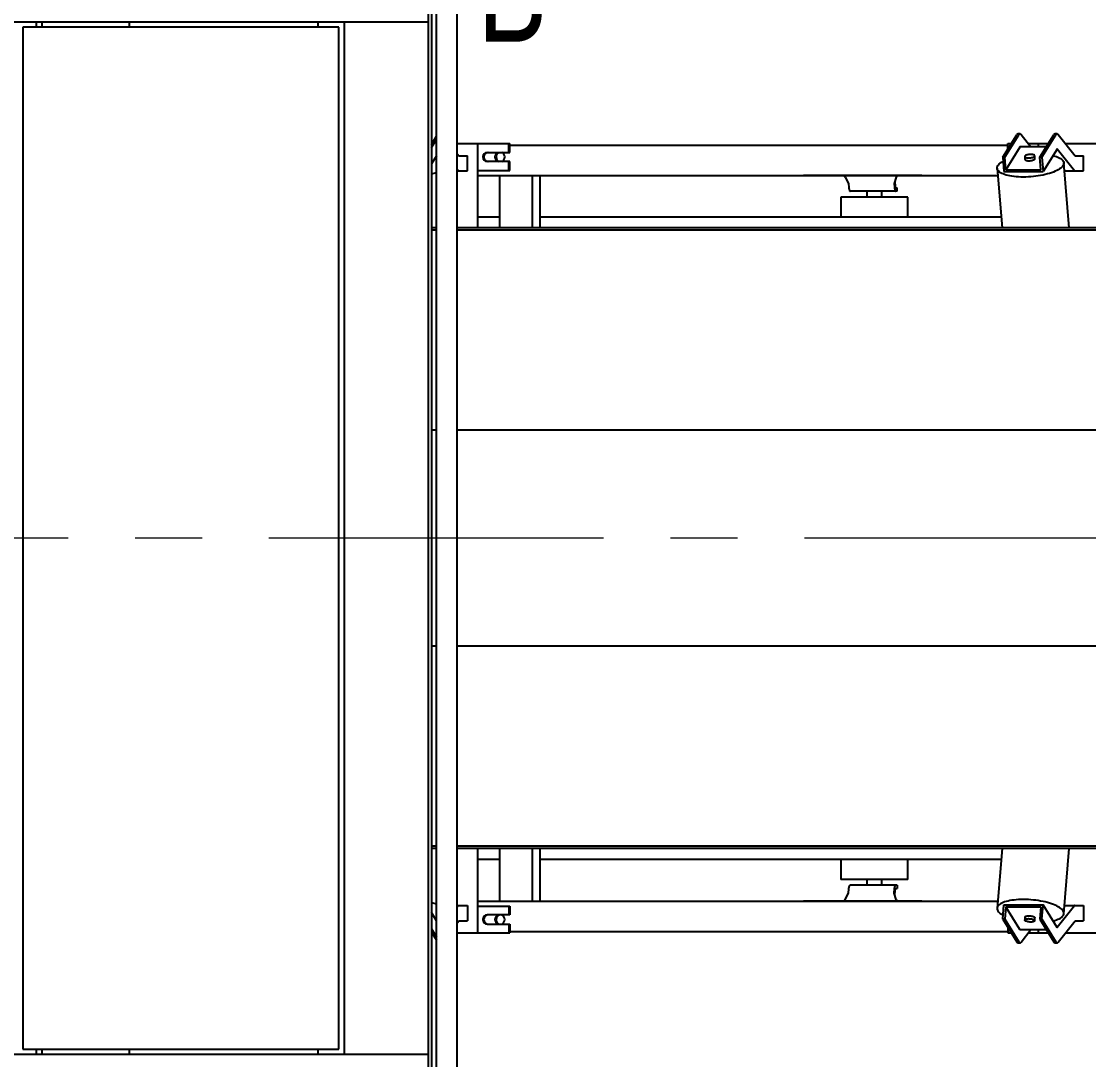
# Model space of a CAD drawing. Header units: millimetres. Extents: x 1293 to 41893, y 1011 to 26911.
# Drawn here: x 13765 to 15115, y 13944 to 15258 of the extents above; entities that cross this region are included whole.
import ezdxf

# ---------------------------------------------------------------- set-up
doc = ezdxf.new("R2010")
doc.units = ezdxf.units.MM
doc.header["$LTSCALE"] = 50
doc.linetypes.add('CENTERX2', pattern=[20.32, 12.7, -2.54, 2.54, -2.54])
doc.layers.add('CAPA_1', color=7, linetype='Continuous')
doc.layers.add('STRUC', color=4, linetype='Continuous')
doc.styles.add('SLDTEXTSTYLE0', font='TXT', dxfattribs={"width": 0.75})

msp = doc.modelspace()

# ---------------------------------------------------------------- linework, layer by layer
at = {"color": 7, "linetype": 'Continuous', "lineweight": 25}
for p, q in [((14290.743483, 13218.7732064), (14290.743483, 15988.9618731)), ((14316.143483, 15350.7798731), (14316.143483, 13856.6412064)), ((14284.393483, 15102.3206391), (14290.743483, 15112.594923)), ((14284.393483, 15098.149408), (14290.743483, 15108.4236919)), ((15006.8172981, 15085.894311), (15024.4870351, 15114.4839006)), ((15009.3953189, 15085.894311), (15027.0650559, 15114.4839006)), ((15028.7047925, 15115.7692016), (15026.1267717, 15115.7692016)), ((15030.0177821, 15114.9543763), (15042.540515, 15099.1025349)), ((15053.7372766, 15085.894311), (15071.4070136, 15114.4839006)), ((15056.3152974, 15085.894311), (15073.9850343, 15114.4839006)), ((15075.624771, 15115.7692016), (15073.0467502, 15115.7692016)), ((15076.9377606, 15114.9543763), (15098.3112954, 15087.8987898)), ((14284.393483, 15103.2425398), (14284.9632618, 15103.2425398)), ((14316.143483, 15103.2425398), (14383.23793, 15103.2425398)), ((14342.2959065, 15103.2425398), (14342.2959065, 14996.5394111)), ((14382.038191, 15092.1300398), (14382.038191, 15103.2425398)), ((14383.23793, 15092.1300398), (14383.23793, 15103.2425398)), ((14383.23793, 15101.3452064), (15013.040245, 15101.3452064)), ((15028.3473524, 15098.8223569), (15010.6776154, 15070.2327673)), ((15013.040245, 15095.9630233), (15013.040245, 15103.2425398)), ((15013.040245, 15103.2425398), (15017.5393352, 15103.2425398)), ((15061.9005922, 15099.1025349), (15028.7047925, 15099.1025349)), ((15039.2699691, 15103.2425398), (15064.4593137, 15103.2425398)), ((15051.7912164, 15103.2425398), (15051.7912164, 15099.1025349)), ((15075.4708955, 15096.3360868), (15057.8011585, 15067.7464973)), ((15097.5644956, 15068.7639105), (15075.7479841, 15096.380237)), ((15086.1899476, 15103.2425398), (15162.7339818, 15103.2425398)), ((14290.743483, 15087.8717586), (14284.393483, 15077.5974748)), ((14316.143483, 15091.2808251), (14318.8152435, 15087.8987898)), ((14318.8152435, 15087.8987898), (14329.6778196, 15087.8987898)), ((14329.6778196, 15068.5862898), (14329.6778196, 15087.8987898)), ((14354.7111706, 15092.1300398), (14383.23793, 15092.1300398)), ((15006.8172981, 15085.894311), (15008.3031592, 15067.7464973)), ((15009.3953189, 15085.894311), (15006.8172981, 15085.894311)), ((15010.6776154, 15070.2327673), (15009.3953189, 15085.894311)), ((15034.5930692, 15086.8351729), (15034.8864544, 15083.2518633)), ((15047.5440994, 15084.2882141), (15047.2507142, 15087.8715238)), ((15053.7372766, 15085.894311), (15056.3152974, 15085.894311)), ((15055.0195731, 15070.2327673), (15053.7372766, 15085.894311)), ((15056.3152974, 15085.894311), (15057.8011585, 15067.7464973)), ((15098.3112954, 15087.8987898), (15109.1738715, 15087.8987898)), ((15109.1738715, 15068.5862898), (15109.1738715, 15087.8987898)), ((14318.0684438, 15068.7639105), (14316.143483, 15071.200613)), ((14316.143483, 15068.5862898), (14329.6778196, 15068.5862898)), ((14342.2959065, 15069.3758731), (14383.23793, 15069.3758731)), ((14383.23793, 15080.4883731), (14354.7111706, 15080.4883731)), ((14382.038191, 15069.3758731), (14382.038191, 15080.4883731)), ((14383.23793, 15069.3758731), (14383.23793, 15080.4883731)), ((14999.7068517, 15071.9647492), (15005.882338, 14996.5394111)), ((15008.3031592, 15067.7464973), (15057.8011585, 15067.7464973)), ((15010.6776154, 15070.2327673), (15055.0195731, 15070.2327673)), ((15090.8323162, 14996.5394111), (15084.0911517, 15078.8737549)), ((15084.9334429, 15068.5862898), (15109.1738715, 15068.5862898)), ((14342.2959065, 15063.0758731), (15000.4346327, 15063.0758731)), ((14370.8414374, 14996.5394111), (14370.8414374, 15063.0758731)), ((14412.0897702, 14996.5394111), (14412.0897702, 15063.0758731)), ((14421.6126981, 14996.5394111), (14421.6126981, 15063.0758731)), ((14754.4385473, 15063.0758731), (14754.6371193, 15063.0242064)), ((14904.2858659, 15063.0242064), (14754.6371193, 15063.0242064)), ((14807.5931865, 15060.9843964), (14811.6402548, 15052.9700398)), ((14871.9168096, 15060.9843964), (14869.3879206, 15052.9700398)), ((14870.182637, 15055.4885925), (14870.7793091, 15049.1890164)), ((14902.9325452, 15063.0758731), (14903.1311171, 15063.0242064)), ((14904.2858659, 15063.0242064), (14904.2858659, 15063.0758731)), ((14811.6402548, 15052.9700398), (14812.1539765, 15047.5462418)), ((14873.1970918, 15042.9158731), (14813.7227194, 15042.9158731)), ((14834.7982589, 15042.9158731), (14834.7982589, 15035.5092064)), ((14853.8482589, 15035.5092064), (14853.8482589, 15042.9158731)), ((14869.3879206, 15052.9700398), (14869.9016424, 15047.5462418)), ((14871.4703852, 15047.1492064), (14873.1970918, 15047.1492064)), ((14873.1970918, 15042.9158731), (14873.1970918, 15047.1492064)), ((14801.9899256, 15035.5092064), (14801.9899256, 15010.1092064)), ((14886.6565922, 15035.5092064), (14801.9899256, 15035.5092064)), ((14886.6565922, 15010.1092064), (14886.6565922, 15035.5092064)), ((14370.8414374, 15010.1092064), (14342.2959065, 15010.1092064)), ((15004.7713044, 15010.1092064), (14421.6126981, 15010.1092064)), ((14290.743483, 14996.5394111), (14284.393483, 14996.5394111)), ((14290.743483, 14993.6436406), (14284.393483, 14993.6436406)), ((16308.8718943, 14996.5394111), (14316.143483, 14996.5394111)), ((16307.0821692, 14993.6436406), (14316.143483, 14993.6436406)), ((14290.743483, 14740.4524553), (14284.393483, 14740.4524553)), ((16327.8123211, 14740.4524553), (14316.143483, 14740.4524553)), ((14290.743483, 14466.9659576), (14284.393483, 14466.9659576)), ((16327.8123211, 14466.9659576), (14316.143483, 14466.9659576)), ((14290.743483, 14213.7747723), (14284.393483, 14213.7747723)), ((14290.743483, 14210.8790018), (14284.393483, 14210.8790018)), ((16307.0821692, 14213.7747723), (14316.143483, 14213.7747723)), ((16308.8718943, 14210.8790018), (14316.143483, 14210.8790018)), ((14342.2959065, 14210.8790018), (14342.2959065, 14104.1758731)), ((14370.8414374, 14144.3425398), (14370.8414374, 14210.8790018)), ((14412.0897702, 14144.3425398), (14412.0897702, 14210.8790018)), ((14421.6126981, 14144.3425398), (14421.6126981, 14210.8790018)), ((15005.882338, 14210.8790018), (14999.7068517, 14135.4536637)), ((15084.0911517, 14128.544658), (15090.8323162, 14210.8790018)), ((14370.8414374, 14197.3092064), (14342.2959065, 14197.3092064)), ((15004.7713044, 14197.3092064), (14421.6126981, 14197.3092064)), ((14801.9899256, 14197.3092064), (14801.9899256, 14171.9092064)), ((14886.6565922, 14171.9092064), (14886.6565922, 14197.3092064)), ((14886.6565922, 14171.9092064), (14801.9899256, 14171.9092064)), ((14873.1970918, 14164.5025398), (14813.7227194, 14164.5025398)), ((14834.7982589, 14171.9092064), (14834.7982589, 14164.5025398)), ((14853.8482589, 14164.5025398), (14853.8482589, 14171.9092064)), ((14873.1970918, 14164.5025398), (14873.1970918, 14160.2692064)), ((14807.5931865, 14146.4340164), (14811.6402548, 14154.4483731)), ((14811.6402548, 14154.4483731), (14812.1539765, 14159.8721711)), ((14869.3879206, 14154.4483731), (14869.9016424, 14159.8721711)), ((14871.9168096, 14146.4340164), (14869.3879206, 14154.4483731)), ((14870.182637, 14151.9298204), (14870.7793091, 14158.2293964)), ((14871.4703852, 14160.2692064), (14873.1970918, 14160.2692064)), ((14316.143483, 14138.8321231), (14329.6778196, 14138.8321231)), ((14318.0684438, 14138.6545024), (14316.143483, 14136.2177999)), ((14329.6778196, 14138.8321231), (14329.6778196, 14119.5196231)), ((14342.2959065, 14144.3425398), (15000.4346327, 14144.3425398)), ((14342.2959065, 14138.0425398), (14383.23793, 14138.0425398)), ((14382.038191, 14138.0425398), (14382.038191, 14126.9300398)), ((14383.23793, 14138.0425398), (14383.23793, 14126.9300398)), ((14754.4385473, 14144.3425398), (14754.6371193, 14144.3942064)), ((14904.2858659, 14144.3942064), (14754.6371193, 14144.3942064)), ((14902.9325452, 14144.3425398), (14903.1311171, 14144.3942064)), ((14904.2858659, 14144.3942064), (14904.2858659, 14144.3425398)), ((15006.8172981, 14121.5241019), (15008.3031592, 14139.6719156)), ((15008.3031592, 14139.6719156), (15057.8011585, 14139.6719156)), ((15010.6776154, 14137.1856456), (15009.3953189, 14121.5241019)), ((15010.6776154, 14137.1856456), (15055.0195731, 14137.1856456)), ((15028.3473524, 14108.596056), (15010.6776154, 14137.1856456)), ((15055.0195731, 14137.1856456), (15053.7372766, 14121.5241019)), ((15056.3152974, 14121.5241019), (15057.8011585, 14139.6719156)), ((15075.4708955, 14111.0823261), (15057.8011585, 14139.6719156)), ((15097.5644956, 14138.6545024), (15075.7479841, 14111.0381759)), ((15084.9334429, 14138.8321231), (15109.1738715, 14138.8321231)), ((15109.1738715, 14138.8321231), (15109.1738715, 14119.5196231)), ((14290.743483, 14119.5466543), (14284.393483, 14129.8209381)), ((14383.23793, 14126.9300398), (14354.7111706, 14126.9300398)), ((15034.8864544, 14124.1665496), (15034.5930692, 14120.58324)), ((15047.2507142, 14119.5468891), (15047.5440994, 14123.1301988)), ((14284.393483, 14109.2690049), (14290.743483, 14098.994721)), ((14316.143483, 14116.1375878), (14318.8152435, 14119.5196231)), ((14318.8152435, 14119.5196231), (14329.6778196, 14119.5196231)), ((14354.7111706, 14115.2883731), (14383.23793, 14115.2883731)), ((14382.038191, 14115.2883731), (14382.038191, 14104.1758731)), ((14383.23793, 14115.2883731), (14383.23793, 14104.1758731)), ((15009.3953189, 14121.5241019), (15006.8172981, 14121.5241019)), ((15006.8172981, 14121.5241019), (15024.4870351, 14092.9345123)), ((15009.3953189, 14121.5241019), (15027.0650559, 14092.9345123)), ((15013.040245, 14111.4553896), (15013.040245, 14104.1758731)), ((15053.7372766, 14121.5241019), (15056.3152974, 14121.5241019)), ((15053.7372766, 14121.5241019), (15071.4070136, 14092.9345123)), ((15056.3152974, 14121.5241019), (15073.9850343, 14092.9345123)), ((15076.9377606, 14092.4640366), (15098.3112954, 14119.5196231)), ((15098.3112954, 14119.5196231), (15109.1738715, 14119.5196231)), ((14284.393483, 14105.0977738), (14290.743483, 14094.8234899)), ((14284.393483, 14104.1758731), (14284.9632618, 14104.1758731)), ((14316.143483, 14104.1758731), (14383.23793, 14104.1758731)), ((14383.23793, 14106.0732064), (15013.040245, 14106.0732064)), ((15013.040245, 14104.1758731), (15017.5393352, 14104.1758731)), ((15028.7047925, 14108.315878), (15061.9005922, 14108.315878)), ((15030.0177821, 14092.4640366), (15042.540515, 14108.315878)), ((15039.2699691, 14104.1758731), (15064.4593137, 14104.1758731)), ((15051.7912164, 14108.315878), (15051.7912164, 14104.1758731)), ((15086.1899476, 14104.1758731), (15162.7339818, 14104.1758731)), ((15026.1267717, 14091.6492113), (15028.7047925, 14091.6492113)), ((15073.0467502, 14091.6492113), (15075.624771, 14091.6492113))]:
    msp.add_line(p, q, dxfattribs=at)
at = {"color": 7, "linetype": 'Continuous', "lineweight": 25, "flags": 128}
for points in [[(15027.0650559, 15114.4839006), (15027.4225162, 15114.9927638), (15027.787836, 15115.3757563), (15028.158776, 15115.6305304), (15028.5330627, 15115.7555246), (15028.908402, 15115.7499728), (15029.2824933, 15115.6139091), (15029.6530437, 15115.3481673), (15030.0177821, 15114.9543763)], [(15073.9850343, 15114.4839006), (15074.3424947, 15114.9927638), (15074.7078145, 15115.3757563), (15075.0787545, 15115.6305304), (15075.4530412, 15115.7555246), (15075.8283805, 15115.7499728), (15076.2024718, 15115.6139091), (15076.5730222, 15115.3481673), (15076.9377606, 15114.9543763)], [(15075.7479841, 15096.380237), (15075.7137565, 15096.417191), (15075.6789834, 15096.4421287), (15075.6438781, 15096.4548971), (15075.6086556, 15096.4554181), (15075.5735319, 15096.4436885), (15075.5387223, 15096.41978), (15075.5044401, 15096.3838394), (15075.4708955, 15096.3360868)], [(15032.9503765, 15060.9403993), (15029.8929069, 15060.9808851), (15026.9025803, 15061.1021162), (15023.9961197, 15061.3034144), (15021.1897793, 15061.5836541), (15018.4992533, 15061.9412681), (15015.9395882, 15062.3742565), (15013.5250986, 15062.8801978), (15011.2692874, 15063.4562625), (15009.18477, 15064.0992292), (15007.2832039, 15064.805502), (15005.5752233, 15065.5711312), (15004.07038, 15066.391835), (15002.7770898, 15067.2630239), (15001.7025851, 15068.1798257), (15000.8528751, 15069.1371133), (15000.2327117, 15070.1295332), (14999.8455631, 15071.1515353), (14999.6935943, 15072.1974042), (14999.7776554, 15073.261291), (15000.097276, 15074.337246), (15000.6506689, 15075.4192521), (15001.4347392, 15076.5012581), (15002.4451021, 15077.5772131), (15003.6761072, 15078.6410999), (15005.1208702, 15079.6869688), (15006.7713114, 15080.708971), (15007.2210177, 15080.963414)], [(15070.2905036, 15087.954226), (15072.5287159, 15087.3822416), (15074.6132333, 15086.739275), (15076.5147995, 15086.0330022), (15078.2227801, 15085.267373), (15079.7276233, 15084.4466691), (15081.0209136, 15083.5754802), (15082.0954183, 15082.6586784), (15082.9451283, 15081.7013908), (15083.5652917, 15080.708971), (15083.9524403, 15079.6869688), (15084.104409, 15078.6410999), (15084.020348, 15077.5772131), (15083.7007273, 15076.5012581), (15083.1473344, 15075.4192521), (15082.3632641, 15074.337246), (15081.3529013, 15073.261291), (15080.1218962, 15072.1974042), (15078.6771332, 15071.1515353), (15077.0266919, 15070.1295332), (15075.1798024, 15069.1371133), (15073.1467931, 15068.1798257), (15070.9390335, 15067.2630239), (15068.5688703, 15066.391835), (15066.0495583, 15065.5711312), (15063.3951867, 15064.805502), (15060.6205996, 15064.0992292), (15057.7413138, 15063.4562625), (15054.7734313, 15062.8801978), (15051.7335499, 15062.3742565), (15048.6386696, 15061.9412681), (15045.5060984, 15061.5836541), (15042.3533548, 15061.3034144), (15039.1980703, 15061.1021162), (15036.0578905, 15060.9808851), (15032.9503765, 15060.9403993)], [(15042.2641855, 15089.5251763), (15041.0313211, 15089.4834452), (15039.7942514, 15089.3598557), (15038.6005163, 15089.1591573), (15037.4959904, 15088.8890626), (15036.5231199, 15088.5599513), (15035.7192918, 15088.1844709), (15035.1153966, 15087.777051), (15034.7346418, 15087.3533483), (15034.5916596, 15086.9296457), (15034.6919446, 15086.5222258), (15035.031643, 15086.1467454), (15035.5977003, 15085.8176341), (15036.3683634, 15085.5475394), (15037.3140159, 15085.346841), (15038.3983172, 15085.2232515), (15039.5795979, 15085.1815204), (15040.8124623, 15085.2232515), (15042.049532, 15085.346841), (15043.2432671, 15085.5475394), (15044.3477931, 15085.8176341), (15045.3206635, 15086.1467454), (15046.1244917, 15086.5222258), (15046.7283868, 15086.9296457), (15047.1091416, 15087.3533483), (15047.2521239, 15087.777051), (15047.1518389, 15088.1844709), (15046.8121405, 15088.5599513), (15046.2460831, 15088.8890626), (15045.4754201, 15089.1591573), (15044.5297675, 15089.3598557), (15043.4454663, 15089.4834452), (15042.2641855, 15089.5251763)], [(15034.8864544, 15083.2518633), (15034.9853298, 15082.9389161), (15035.3250282, 15082.5634358), (15035.8910855, 15082.2343244), (15036.6617486, 15081.9642298), (15037.6074012, 15081.7635313), (15038.6917024, 15081.6399418), (15039.8729832, 15081.5982108), (15041.1058476, 15081.6399418), (15042.3429172, 15081.7635313), (15043.5366523, 15081.9642298), (15044.6411783, 15082.2343244), (15045.6140488, 15082.5634358), (15046.4178769, 15082.9389161), (15047.0217721, 15083.3463361), (15047.4025269, 15083.7700387), (15047.5455091, 15084.1937413), (15047.5440994, 15084.2882141)], [(14812.1539765, 15047.5462418), (14812.2672319, 15046.5594762), (14812.4116841, 15045.656797), (14812.5842368, 15044.8575523), (14812.7811917, 15044.1788729), (14812.9983271, 15043.6353056), (14813.2309891, 15043.2385012), (14813.4741908, 15042.9969647), (14813.7227194, 15042.9158731)], [(14869.9016424, 15047.5462418), (14870.0148978, 15046.5594762), (14870.1593499, 15045.656797), (14870.3319027, 15044.8575523), (14870.5288575, 15044.1788729), (14870.745993, 15043.6353056), (14870.9786549, 15043.2385012), (14871.2218566, 15042.9969647), (14871.4703852, 15042.9158731)], [(14870.7793091, 15049.1890164), (14870.8292013, 15048.7543179), (14870.8928366, 15048.3566619), (14870.9688511, 15048.0045717), (14871.0556153, 15047.705594), (14871.1512697, 15047.4661371), (14871.253764, 15047.2913333), (14871.3609013, 15047.1849296), (14871.4703852, 15047.1492064)], [(14812.1539765, 14159.8721711), (14812.2672319, 14160.8589367), (14812.4116841, 14161.7616159), (14812.5842368, 14162.5608606), (14812.7811917, 14163.23954), (14812.9983271, 14163.7831073), (14813.2309891, 14164.1799117), (14813.4741908, 14164.4214482), (14813.7227194, 14164.5025398)], [(14869.9016424, 14159.8721711), (14870.0148978, 14160.8589367), (14870.1593499, 14161.7616159), (14870.3319027, 14162.5608606), (14870.5288575, 14163.23954), (14870.745993, 14163.7831073), (14870.9786549, 14164.1799117), (14871.2218566, 14164.4214482), (14871.4703852, 14164.5025398)], [(14870.7793091, 14158.2293964), (14870.8292013, 14158.664095), (14870.8928366, 14159.061751), (14870.9688511, 14159.4138412), (14871.0556153, 14159.7128189), (14871.1512697, 14159.9522758), (14871.253764, 14160.1270795), (14871.3609013, 14160.2334833), (14871.4703852, 14160.2692064)], [(15032.9503765, 14146.4780136), (15029.8929069, 14146.4375278), (15026.9025803, 14146.3162967), (15023.9961197, 14146.1149985), (15021.1897793, 14145.8347588), (15018.4992533, 14145.4771448), (15015.9395882, 14145.0441564), (15013.5250986, 14144.5382151), (15011.2692874, 14143.9621504), (15009.18477, 14143.3191837), (15007.2832039, 14142.6129109), (15005.5752233, 14141.8472817), (15004.07038, 14141.0265779), (15002.7770898, 14140.155389), (15001.7025851, 14139.2385872), (15000.8528751, 14138.2812996), (15000.2327117, 14137.2888797), (14999.8455631, 14136.2668776), (14999.6935943, 14135.2210087), (14999.7776554, 14134.1571219), (15000.097276, 14133.0811669), (15000.6506689, 14131.9991608), (15001.4347392, 14130.9171548), (15002.4451021, 14129.8411998), (15003.6761072, 14128.777313), (15005.1208702, 14127.7314441), (15006.7713114, 14126.7094419), (15007.2210177, 14126.4549989)], [(15070.2905036, 14119.4641869), (15072.5287159, 14120.0361713), (15074.6132333, 14120.6791379), (15076.5147995, 14121.3854107), (15078.2227801, 14122.1510399), (15079.7276233, 14122.9717438), (15081.0209136, 14123.8429327), (15082.0954183, 14124.7597345), (15082.9451283, 14125.7170221), (15083.5652917, 14126.7094419), (15083.9524403, 14127.7314441), (15084.104409, 14128.777313), (15084.020348, 14129.8411998), (15083.7007273, 14130.9171548), (15083.1473344, 14131.9991608), (15082.3632641, 14133.0811669), (15081.3529013, 14134.1571219), (15080.1218962, 14135.2210087), (15078.6771332, 14136.2668776), (15077.0266919, 14137.2888797), (15075.1798024, 14138.2812996), (15073.1467931, 14139.2385872), (15070.9390335, 14140.155389), (15068.5688703, 14141.0265779), (15066.0495583, 14141.8472817), (15063.3951867, 14142.6129109), (15060.6205996, 14143.3191837), (15057.7413138, 14143.9621504), (15054.7734313, 14144.5382151), (15051.7335499, 14145.0441564), (15048.6386696, 14145.4771448), (15045.5060984, 14145.8347588), (15042.3533548, 14146.1149985), (15039.1980703, 14146.3162967), (15036.0578905, 14146.4375278), (15032.9503765, 14146.4780136)], [(15042.2641855, 14117.8932366), (15041.0313211, 14117.9349677), (15039.7942514, 14118.0585572), (15038.6005163, 14118.2592556), (15037.4959904, 14118.5293503), (15036.5231199, 14118.8584616), (15035.7192918, 14119.233942), (15035.1153966, 14119.6413619), (15034.7346418, 14120.0650646), (15034.5916596, 14120.4887672), (15034.6919446, 14120.8961871), (15035.031643, 14121.2716675), (15035.5977003, 14121.6007788), (15036.3683634, 14121.8708735), (15037.3140159, 14122.0715719), (15038.3983172, 14122.1951614), (15039.5795979, 14122.2368925), (15040.8124623, 14122.1951614), (15042.049532, 14122.0715719), (15043.2432671, 14121.8708735), (15044.3477931, 14121.6007788), (15045.3206635, 14121.2716675), (15046.1244917, 14120.8961871), (15046.7283868, 14120.4887672), (15047.1091416, 14120.0650646), (15047.2521239, 14119.6413619), (15047.1518389, 14119.233942), (15046.8121405, 14118.8584616), (15046.2460831, 14118.5293503), (15045.4754201, 14118.2592556), (15044.5297675, 14118.0585572), (15043.4454663, 14117.9349677), (15042.2641855, 14117.8932366)], [(15034.8864544, 14124.1665496), (15034.9853298, 14124.4794968), (15035.3250282, 14124.8549771), (15035.8910855, 14125.1840885), (15036.6617486, 14125.4541831), (15037.6074012, 14125.6548816), (15038.6917024, 14125.7784711), (15039.8729832, 14125.8202021), (15041.1058476, 14125.7784711), (15042.3429172, 14125.6548816), (15043.5366523, 14125.4541831), (15044.6411783, 14125.1840885), (15045.6140488, 14124.8549771), (15046.4178769, 14124.4794968), (15047.0217721, 14124.0720768), (15047.4025269, 14123.6483742), (15047.5455091, 14123.2246716), (15047.5440994, 14123.1301988)], [(15075.7479841, 14111.0381759), (15075.7137565, 14111.0012219), (15075.6789834, 14110.9762842), (15075.6438781, 14110.9635158), (15075.6086556, 14110.9629948), (15075.5735319, 14110.9747244), (15075.5387223, 14110.9986329), (15075.5044401, 14111.0345735), (15075.4708955, 14111.0823261)], [(15027.0650559, 14092.9345123), (15027.4225162, 14092.4256491), (15027.787836, 14092.0426566), (15028.158776, 14091.7878825), (15028.5330627, 14091.6628883), (15028.908402, 14091.6684401), (15029.2824933, 14091.8045038), (15029.6530437, 14092.0702456), (15030.0177821, 14092.4640366)], [(15073.9850343, 14092.9345123), (15074.3424947, 14092.4256491), (15074.7078145, 14092.0426566), (15075.0787545, 14091.7878825), (15075.4530412, 14091.6628883), (15075.8283805, 14091.6684401), (15076.2024718, 14091.8045038), (15076.5730222, 14092.0702456), (15076.9377606, 14092.4640366)]]:
    msp.add_lwpolyline(points, dxfattribs=at)
at = {"color": 7, "linetype": 'Continuous', "lineweight": 25}
for centre, radius, start, end in [((15026.4270757, 15113.6974791), 2.0933744, 98.2477929971, 157.9341679375), ((15073.3470542, 15113.6974791), 2.0933744, 98.247792997, 157.9341679377), ((15028.7845595, 15098.6326783), 0.4765795, 99.6351637388, 156.5467971951), ((14354.8283344, 15086.3092064), 5.8220124, 91.1531140097, 268.8468859903), ((14356.0280733, 15086.3092064), 5.8220124, 91.1531140097, 268.8468859903), ((14370.9132986, 15086.3092064), 6.4102575, 114.7627702586, 245.2372297413), ((14370.4887717, 15086.3092064), 6.4102575, 294.7627702586, 65.2372297414), ((14318.3955517, 15068.9715948), 0.3874691, 212.4119050664, 263.941629957), ((15097.8916035, 15068.9715948), 0.3874691, 212.4119050662, 263.9416299567), ((14264.6115217, 15136.9491947), 74.6759448, 285.3612523334, 290.4835315443), ((14264.6115217, 14070.4692182), 74.6759448, 69.5164684559, 74.6387476665), ((14318.3955517, 14138.4468181), 0.3874691, 96.0583700439, 147.5880949328), ((15097.8916035, 14138.4468181), 0.3874691, 96.0583700435, 147.5880949331), ((14354.8283344, 14121.1092064), 5.8220124, 91.1531140097, 268.8468859903), ((14356.0280733, 14121.1092064), 5.8220124, 91.1531140097, 268.8468859904), ((14370.9132986, 14121.1092064), 6.4102575, 114.7627702587, 245.2372297414), ((14370.4887717, 14121.1092064), 6.4102575, 294.7627702586, 65.2372297413), ((15028.7845595, 14108.7857346), 0.4765795, 203.4532028043, 260.3648362611), ((15026.4270757, 14093.7209338), 2.0933744, 202.0658320623, 261.7522070032), ((15073.3470542, 14093.7209338), 2.0933744, 202.0658320623, 261.7522070031)]:
    msp.add_arc(centre, radius, start, end, dxfattribs=at)
for centre, major_axis, ratio, start_param, end_param in [((14372.102774, 15086.3092064), (-3.047326, 5.6438132), 0.9550355058, 6.2182239733, 8.5375409023), ((14803.9087306, 15059.6908731), (3.9977371, 0), 0.8338050452, 0.3985224457, 1.5707963268), ((14874.2191132, 15059.6908731), (0, 3.3333333), 0.7494190104, 0, 1.1722738811), ((14803.9087306, 14147.7275398), (3.9977371, 0), 0.8338050452, 4.7123889804, 5.8846628615), ((14874.2191132, 14147.7275398), (0, 3.3333333), 0.7494190104, 1.9693187725, 3.1415926536), ((14372.102774, 14121.1092064), (3.047326, 5.6438132), 0.9550355058, 0.8872370585, 3.2065539875)]:
    msp.add_ellipse(centre, major_axis=major_axis, ratio=ratio, start_param=start_param, end_param=end_param, dxfattribs=at)
at = {"layer": 'CAPA_1', "linetype": 'CENTERX2', "lineweight": 18, "ltscale": 0.666667}
msp.add_line((17211.2795263, 14603.7092064), (6303.2863524, 14603.7092064), dxfattribs=at)
at = {"layer": 'STRUC', "linetype": 'Continuous', "lineweight": 25}
for p, q in [((14280.1601497, 15367.5785398), (14280.1601497, 13839.8398731)), ((14284.393483, 15361.249466), (14284.393483, 13847.0482802)), ((14280.1601497, 15257.1732064), (13733.4434895, 15257.1732064)), ((13784.1241497, 15257.1732064), (13784.1241497, 15250.5065398)), ((13791.1908163, 15257.1732064), (13791.1908163, 15250.5065398)), ((13901.5961497, 15257.1732064), (13901.5961497, 15250.5065398)), ((14140.257483, 15257.1732064), (14140.257483, 15250.5065398)), ((14173.857483, 15257.1732064), (14173.857483, 13950.2452064)), ((14167.1908163, 15250.5065398), (13767.1908163, 15250.5065398)), ((13767.1908163, 15250.5065398), (13767.1908163, 13956.9118731)), ((14167.1908163, 13956.9118731), (14167.1908163, 15250.5065398)), ((14280.1601497, 13950.2452064), (12290.3934895, 13950.2452064)), ((13767.1908163, 13956.9118731), (14167.1908163, 13956.9118731)), ((13784.1241497, 13956.9118731), (13784.1241497, 13950.2452064)), ((13791.1908163, 13956.9118731), (13791.1908163, 13950.2452064)), ((13901.5961497, 13956.9118731), (13901.5961497, 13950.2452064)), ((14140.257483, 13956.9118731), (14140.257483, 13950.2452064))]:
    msp.add_line(p, q, dxfattribs=at)

# ---------------------------------------------------------------- texts
at = {"color": 7, "linetype": 'Continuous', "insert": (14342.2224097, 15364.3853848), "char_height": 132.2916667, "attachment_point": 1, "style": 'SLDTEXTSTYLE0'}
msp.add_mtext('B', dxfattribs=at)

doc.saveas('drawing.dxf')
